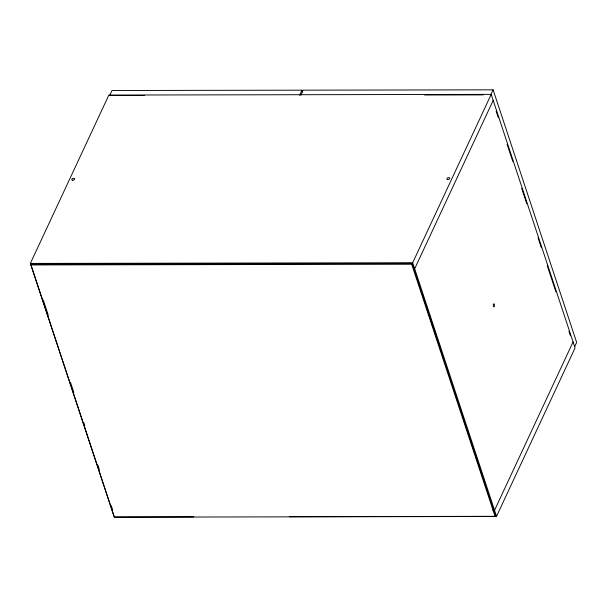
<?xml version="1.0" encoding="UTF-8"?>
<svg xmlns="http://www.w3.org/2000/svg" width="607" height="607" viewBox="0 0 607 607"><rect width="100%" height="100%" fill="white"/><g stroke="black" fill="none" stroke-linecap="round" stroke-linejoin="round"><path stroke-width="0.91" d="M193.709 516.861L114.215 517.005L30.35 263.43L108.865 95.056L491.2 94.373L575.064 347.948L496.549 516.314L289.289 516.686M30.98 264.94L31.374 264.098L412.1 263.415L495.524 515.647L495.13 516.489L114.404 517.172L30.98 264.94L411.705 264.25L412.1 263.415M299.6 95.223L301.952 90.17L111.992 90.511L109.639 95.557L144.603 95.496M300.799 95.216L303.159 90.17L493.119 89.828L576.65 342.394L574.685 346.605M490.767 94.874L493.119 89.828M496.549 516.314L412.684 262.74L491.2 94.373M414.672 268.764L493.195 100.398M573.069 341.931L494.553 510.297L492.747 510.297M424.612 94.996L483.202 94.889M30.35 263.43L412.684 262.74M496.116 111.058L498.195 117.348M507.111 144.314L512.763 161.386M521.679 188.352L526.732 203.633M538.03 237.792L541.3 247.679M547.241 265.654L555.868 291.724M568.941 331.27L570.428 335.762M411.705 264.25L495.13 516.489M301.952 90.17L302.544 91.968M43.249 300.002L48.294 315.261M70.564 382.585L73.826 392.456M83.918 422.98L84.813 425.674M97.871 465.167L99.358 469.659M111.233 505.563L112.712 510.047M72.415 180.188A1.525 0.903 -18.3 0 0 74.699 178.982A1.525 0.903 -18.3 0 0 72.552 178.541A1.525 0.903 -18.3 0 0 72.415 180.188M447.518 179.513A1.525 0.903 -18.3 0 0 449.802 178.306A1.525 0.903 -18.3 0 0 447.655 177.874A1.525 0.903 -18.3 0 0 447.518 179.513M493.377 304.471A1.525 0.599 89.9 0 0 493.825 306.869A1.525 0.599 89.9 0 0 494.417 304.699A1.525 0.599 89.9 0 0 493.377 304.471"/></g></svg>
